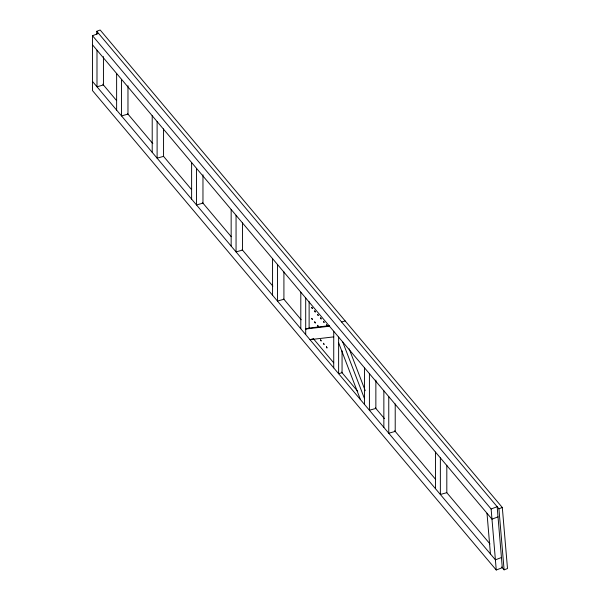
<?xml version="1.0" encoding="UTF-8"?>
<svg xmlns="http://www.w3.org/2000/svg" width="600" height="600" viewBox="0 0 600 600"><rect width="100%" height="100%" fill="white"/><g stroke="black" fill="none" stroke-linecap="round" stroke-linejoin="round"><path stroke-width="0.9" d="M92.505 35.707L491.123 509.002L497.16 506.7L502.29 567.697L496.252 570L92.505 90.608L92.505 35.707L98.542 33.405M96.99 50.19L96.99 86.79L103.44 84.975L103.44 56.61M116.625 110.093L116.625 73.492M121.523 79.312L121.523 115.913L127.972 114.105L127.972 85.733M152.212 152.347L152.212 115.748M157.11 121.567L157.11 158.167L163.56 156.36L163.56 128.91M191.618 199.132L191.618 162.532M196.515 168.352L196.515 204.952L202.965 203.145L202.965 174.78M231.157 246.09L231.157 209.483M236.055 215.303L236.055 251.903L242.505 250.095L242.505 222.645M272.565 295.252L272.565 258.653M277.462 264.465L277.462 301.065L283.913 299.257L283.913 271.808M300.803 328.778L300.803 292.178M305.7 334.597L305.7 297.998M309.127 328.147L309.127 301.612M333.735 367.882L333.735 331.282M338.632 337.095L338.632 373.695L342.06 372.735L342.06 350.775M364.507 404.423L364.507 367.822M369.413 373.635L369.413 410.243L375.862 408.428L375.862 380.062M383.858 427.395L383.858 390.795M388.763 396.615L388.763 433.215L395.213 431.408L395.213 403.957M435.465 488.67L435.465 452.062M440.362 457.882L440.362 494.482L446.812 492.675L446.812 465.225M96.765 34.088L96.765 31.297L100.155 30L502.312 507.495L507.495 568.553L504.097 569.842L501.69 566.985M96.765 31.297L498.915 508.785L502.312 507.495M498.015 516.87L491.978 519.173L92.505 44.858M501.435 557.535L495.397 559.838L92.505 81.457M341.558 321.945L345.18 320.933M313.403 338.715L309.975 339.675L333.735 336.885M329.243 325.695L309.127 328.058L305.7 329.017L329.475 326.228M102.765 84.172L116.632 100.642M127.493 113.535L152.828 143.61M163.68 156.502L191.422 189.442M202.282 202.335L231.233 236.708M242.085 249.6L272.85 286.118M283.702 299.01L301.192 319.778M375.382 407.865L384.428 418.605M394.68 430.778L435.697 479.475M446.55 492.368L489.975 543.93M313.327 338.625L333.728 362.85M341.535 372.112L357.735 391.35M349.155 348.832L365.25 390.735M342.712 341.94L364.507 398.678M338.632 342.81L360.45 399.607M498.915 508.785L504.097 569.842M491.123 509.002L496.252 570M487.005 513.263L490.425 553.928M311.782 307.365L312.278 308.483L311.782 307.365M311.782 318.345L312.278 319.462L311.782 318.345M314.722 310.86L315.218 311.97L314.722 310.86M314.722 321.84L315.218 322.95L314.722 321.84M317.663 314.347L318.157 315.465L317.663 314.347M317.67 325.327L318.157 326.445L317.67 325.327M320.61 317.843L321.097 318.952L320.61 317.843M320.61 339.803L321.097 340.913L320.61 339.803M323.55 321.33L324.038 322.447L323.55 321.33M323.55 343.29L324.038 344.407L323.55 343.29M326.49 324.825L326.978 325.935L326.49 324.825M326.49 346.785L326.978 347.895L326.49 346.785"/></g></svg>
